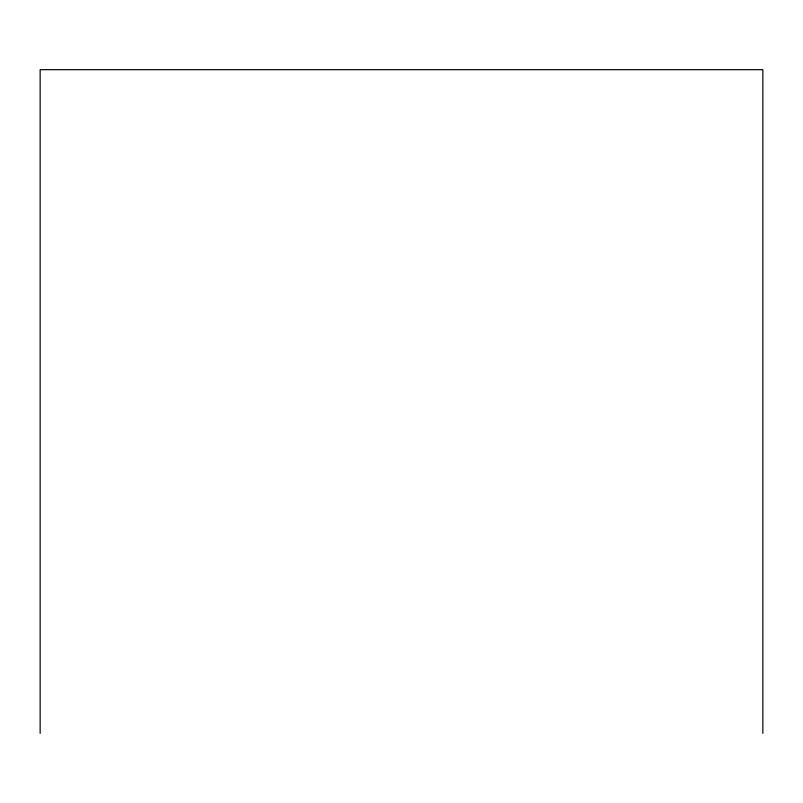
<?xml version="1.0" encoding="UTF-8"?>
<svg xmlns="http://www.w3.org/2000/svg" width="803" height="803" viewBox="0 0 803 803"><rect width="100%" height="100%" fill="white"/><g stroke="black" fill="none" stroke-linecap="round" stroke-linejoin="round"><path stroke-width="1.2" d="M762.85 733.33L762.85 69.67L40.15 69.67L40.15 733.33"/></g></svg>
